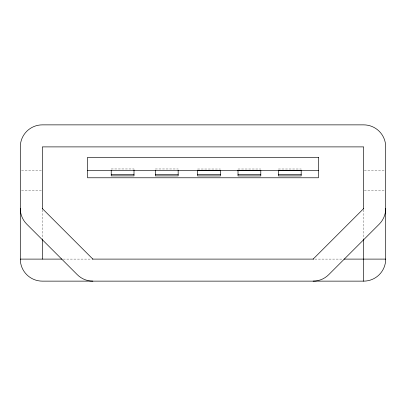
<?xml version="1.0" encoding="UTF-8"?>
<svg xmlns="http://www.w3.org/2000/svg" width="406" height="406" viewBox="0 0 406 406"><rect width="100%" height="100%" fill="white"/><g stroke="black" fill="none" stroke-linecap="round" stroke-linejoin="round"><path stroke-width="0.3" stroke-dasharray="2.03 1.52" d="M111.224 168.962L134 168.962L134 170.515M155.386 168.972L178.158 168.972M197.641 169.018L220.412 169.018M238.017 169.008L260.794 169.008M278.409 169.003L301.181 169.003M21.559 170.84L41.696 170.84M364.304 170.84L384.441 170.84M21.559 190.663L41.696 190.663M364.304 190.663L384.441 190.663M63.245 259.104L91.132 259.104M314.868 259.104L342.755 259.104M363.674 209.927L363.674 238.824M42.325 209.927L42.325 238.824"/><path stroke-width="0.61" d="M313.138 259.109L363.674 208.567M87.574 170.515L318.426 170.515M197.641 170.571L220.412 170.571M238.017 170.561L260.794 170.561M278.409 170.556L301.181 170.556M111.224 174.326L134 174.326M155.386 174.336L178.158 174.336M197.641 174.377L220.412 174.377M238.017 174.372L260.794 174.372M278.409 174.362L301.181 174.362M20.3 259.104A22.025 22.025 0 0 0 42.325 281.135L363.674 281.135A22.025 22.025 0 0 0 385.7 259.104L385.7 146.891A22.025 22.025 0 0 0 363.674 124.865L42.325 124.865A22.025 22.025 0 0 0 20.3 146.891L20.3 259.104L61.976 259.104M92.401 259.104L313.599 259.104M344.024 259.104L385.7 259.104M42.325 208.567L92.862 259.109M363.674 209.039L363.674 146.891L42.325 146.891L42.325 209.039M363.674 239.454L363.674 281.135M301.181 170.195L301.181 175.915L278.409 175.915L278.409 170.195M260.794 170.2L260.794 175.925L238.017 175.925L238.017 170.2M220.412 170.205L220.412 175.93L197.641 175.93L197.641 170.205M178.158 170.165L178.158 175.889L155.386 175.889L155.386 170.165M134 170.155L134 175.879L111.224 175.879L111.224 170.155M42.325 239.459L42.325 259.104M92.862 281.135A22.025 22.025 0 0 1 77.287 274.684L26.75 224.142A22.025 22.025 0 0 1 20.3 208.567M313.138 281.135A22.025 22.025 0 0 0 328.713 274.684L379.25 224.142A22.025 22.025 0 0 0 385.7 208.567M318.426 157.31L87.574 157.31L87.574 177.777L318.426 177.777L318.426 157.31"/></g></svg>
